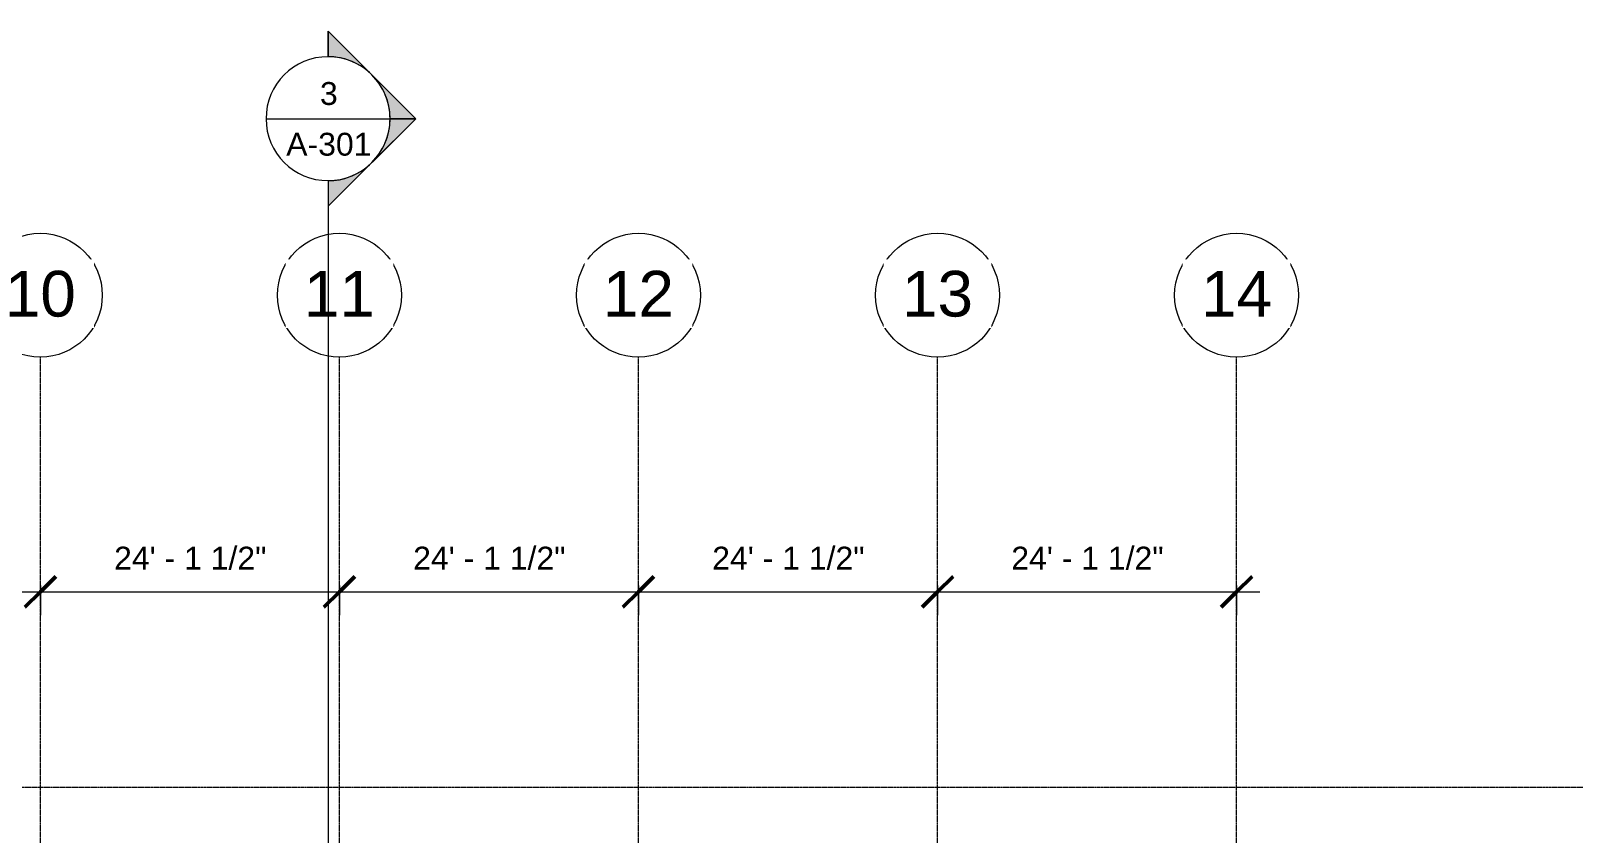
# Model space of a CAD drawing. Header units: inches. Extents: x 20139 to 37433, y -23296 to -20170.
# Drawn here: x 25103 to 26606, y -20948 to -20170 of the extents above; entities that cross this region are included whole.
import ezdxf

# ---------------------------------------------------------------- set-up
doc = ezdxf.new("R2010")
doc.units = ezdxf.units.IN
doc.header["$MEASUREMENT"] = 0
doc.linetypes.add('Grid Line 1_2_', pattern=[0.875, 0.5, -0.125, 0.125, -0.125])
for name, color, linetype, lineweight in [('A-ANNO-DIMS', 211, 'Continuous', 9), ('A-ANNO-DIMS-240', 211, 'Continuous', 9), ('G-ANNO-SYMB', 111, 'Continuous', 9), ('S-GRID', 1, 'Continuous', 9), ('S-GRID-IDEN', 1, 'Continuous', 9)]:
    doc.layers.add(name, color=color, linetype=linetype, lineweight=lineweight)
doc.styles.add('Arial', font='arial.ttf', dxfattribs={"height": 44.258982})
doc.styles.add('Arial_1', font='arial.ttf', dxfattribs={"height": 22.129491})
doc.dimstyles.new('Linear_-_3_32__Arial', dxfattribs={"dimscale": 12, "dimtxt": 22.5, "dimasz": 2.5, "dimexe": 1.875, "dimexo": 1.25, "dimgap": 1.25, "dimtad": 1, "dimdec": 4, "dimrnd": 0.0625, "dimzin": 1, "dimdsep": 46, "dimlunit": 4, "dimtxsty": 'Arial_1', "dimblk1": 'OBLIQUE', "dimblk2": 'OBLIQUE', "dimsah": 1, "dimcen": 0.09, "dimdle": 1.875, "dimazin": 0, "dimtfac": 1, "dimtdec": 4, "dimtix": 1, "dimtmove": 0, "dimatfit": 3, "dimfxl": 1, "dimtvp": 1, "dimtfill": 1, "dimfrac": 2, "dimtolj": 1, "dimtzin": 0, "dimarcsym": 2})

# ---------------------------------------------------------------- blocks, each defined once
blk = doc.blocks.new('Grid - Grid Head - Circle-14747-Structural Framing')
at = {"layer": 'S-GRID-IDEN'}
blk.add_circle((0, 0), 0.25, dxfattribs=at)
blk = doc.blocks.new('Section - Section Head - Filled-1526-Structural Framing')
at = {"layer": 'G-ANNO-SYMB'}
h = blk.add_hatch(color=256, dxfattribs=at)
edge = h.paths.add_edge_path(flags=0)
edge.add_line((-0.4268, 0.1768), (-0.25, 0.3536))
edge.add_line((-0.25, 0.3536), (-0.25, 0.25))
edge.add_arc((-0.25, 0), 0.25, 90, 135)
h = blk.add_hatch(color=256, dxfattribs=at)
edge = h.paths.add_edge_path(flags=0)
edge.add_arc((-0.25, 0), 0.25, 45, 90)
edge.add_line((-0.25, 0.25), (-0.25, 0.3536))
edge.add_line((-0.25, 0.3536), (-0.0732, 0.1768))
h = blk.add_hatch(color=256, dxfattribs=at)
edge = h.paths.add_edge_path(flags=0)
edge.add_arc((-0.25, 0), 0.2503, 137.9216, 180)
edge.add_line((-0.5003, 0), (-0.6036, 0))
edge.add_line((-0.6036, 0), (-0.4358, 0.1678))
h = blk.add_hatch(color=256, dxfattribs=at)
edge = h.paths.add_edge_path(flags=0)
edge.add_line((-0.0642, 0.1678), (0.1036, 0))
edge.add_line((0.1036, 0), (0.0003, 0))
edge.add_arc((-0.25, 0), 0.2503, 0, 42.0784)
for p, q in [((-0.25, 0.3536), (-0.6036, 0)), ((-0.25, 0.3536), (-0.4268, 0.1768)), ((-0.25, 0.3536), (0.1036, 0)), ((-0.25, 0.25), (-0.25, 0.3536)), ((-0.0732, 0.1768), (-0.25, 0.3536)), ((-0.25, 0.3536), (-0.25, 0.25)), ((-0.4358, 0.1678), (-0.6036, 0)), ((0.1036, 0), (-0.0642, 0.1678)), ((-0.6036, 0), (-0.5003, 0)), ((0.0003, 0), (0.1036, 0)), ((-0.5, 0), (-0.6036, 0)), ((0, 0), (0.1036, 0))]:
    blk.add_line(p, q, dxfattribs=at)
for radius, start, end in [(0.25, 360, 180), (0.25, 90, 135), (0.25, 45, 90), (0.2503, 137.9216, 180), (0.2503, 0, 42.0784), (0.25, 180, 360)]:
    blk.add_arc((-0.25, 0), radius, start, end, dxfattribs=at)
blk = doc.blocks.new('DIMBLOCK17-Structural Framing')
at = {"layer": 'A-ANNO-DIMS-240', "lineweight": 50}
for p, q in [((24822.9, -20713.2), (24837.9, -20698.2)), ((25112.4, -20713.2), (25127.4, -20698.2)), ((24822.9, -20713.2), (24807.9, -20728.2)), ((25112.4, -20713.2), (25097.4, -20728.2))]:
    blk.add_line(p, q, dxfattribs=at)
at = {"layer": 'A-ANNO-DIMS-240'}
for p, q in [((24822.9, -20707), (24822.9, -20735.7)), ((24822.9, -20713.2), (24822.9, -20707)), ((24822.9, -20713.2), (25112.4, -20713.2)), ((25112.4, -20707), (25112.4, -20735.7)), ((25112.4, -20713.2), (25112.4, -20707))]:
    blk.add_line(p, q, dxfattribs=at)
at = {"layer": 'A-ANNO-DIMS-240', "color": 0, "insert": (24894.3, -20669.5), "char_height": 22.129, "width": 176.123, "attachment_point": 1, "line_spacing_factor": 0.938532, "style": 'Arial_1', "bg_fill": 3, "box_fill_scale": 1.25, "bg_fill_color": 0, "bg_fill_transparency": 0}
blk.add_mtext('24\' - 1 1/2"', dxfattribs=at)
blk = doc.blocks.new('_Oblique')
at = {"color": 0, "linetype": 'ByBlock', "lineweight": -2}
blk.add_line((-0.5, -0.5), (0.5, 0.5), dxfattribs=at)
blk = doc.blocks.new('DIMBLOCK18-Structural Framing')
at = {"layer": 'A-ANNO-DIMS-240', "lineweight": 50}
for p, q in [((25112.4, -20713.2), (25127.4, -20698.2)), ((25401.9, -20713.2), (25416.9, -20698.2)), ((25112.4, -20713.2), (25097.4, -20728.2)), ((25401.9, -20713.2), (25386.9, -20728.2))]:
    blk.add_line(p, q, dxfattribs=at)
at = {"layer": 'A-ANNO-DIMS-240'}
for p, q in [((25112.4, -20707), (25112.4, -20735.7)), ((25112.4, -20713.2), (25112.4, -20707)), ((25112.4, -20713.2), (25401.9, -20713.2)), ((25401.9, -20707), (25401.9, -20735.7)), ((25401.9, -20713.2), (25401.9, -20707))]:
    blk.add_line(p, q, dxfattribs=at)
at = {"layer": 'A-ANNO-DIMS-240', "color": 0, "insert": (25183.8, -20669.5), "char_height": 22.129, "width": 176.123, "attachment_point": 1, "line_spacing_factor": 0.938532, "style": 'Arial_1', "bg_fill": 3, "box_fill_scale": 1.25, "bg_fill_color": 0, "bg_fill_transparency": 0}
blk.add_mtext('24\' - 1 1/2"', dxfattribs=at)
blk = doc.blocks.new('DIMBLOCK19-Structural Framing')
at = {"layer": 'A-ANNO-DIMS-240', "lineweight": 50}
for p, q in [((25401.9, -20713.2), (25416.9, -20698.2)), ((25691.4, -20713.2), (25706.4, -20698.2)), ((25401.9, -20713.2), (25386.9, -20728.2)), ((25691.4, -20713.2), (25676.4, -20728.2))]:
    blk.add_line(p, q, dxfattribs=at)
at = {"layer": 'A-ANNO-DIMS-240'}
for p, q in [((25401.9, -20707), (25401.9, -20735.7)), ((25401.9, -20713.2), (25401.9, -20707)), ((25401.9, -20713.2), (25691.4, -20713.2)), ((25691.4, -20707), (25691.4, -20735.7)), ((25691.4, -20713.2), (25691.4, -20707))]:
    blk.add_line(p, q, dxfattribs=at)
at = {"layer": 'A-ANNO-DIMS-240', "color": 0, "insert": (25473.3, -20669.5), "char_height": 22.129, "width": 176.123, "attachment_point": 1, "line_spacing_factor": 0.938532, "style": 'Arial_1', "bg_fill": 3, "box_fill_scale": 1.25, "bg_fill_color": 0, "bg_fill_transparency": 0}
blk.add_mtext('24\' - 1 1/2"', dxfattribs=at)
blk = doc.blocks.new('DIMBLOCK20-Structural Framing')
at = {"layer": 'A-ANNO-DIMS-240', "lineweight": 50}
for p, q in [((25691.4, -20713.2), (25706.4, -20698.2)), ((25980.9, -20713.2), (25995.9, -20698.2)), ((25691.4, -20713.2), (25676.4, -20728.2)), ((25980.9, -20713.2), (25965.9, -20728.2))]:
    blk.add_line(p, q, dxfattribs=at)
at = {"layer": 'A-ANNO-DIMS-240'}
for p, q in [((25691.4, -20707), (25691.4, -20735.7)), ((25691.4, -20713.2), (25691.4, -20707)), ((25691.4, -20713.2), (25980.9, -20713.2)), ((25980.9, -20707), (25980.9, -20735.7)), ((25980.9, -20713.2), (25980.9, -20707))]:
    blk.add_line(p, q, dxfattribs=at)
at = {"layer": 'A-ANNO-DIMS-240', "color": 0, "insert": (25762.8, -20669.5), "char_height": 22.129, "width": 176.123, "attachment_point": 1, "line_spacing_factor": 0.938532, "style": 'Arial_1', "bg_fill": 3, "box_fill_scale": 1.25, "bg_fill_color": 0, "bg_fill_transparency": 0}
blk.add_mtext('24\' - 1 1/2"', dxfattribs=at)
blk = doc.blocks.new('DIMBLOCK21-Structural Framing')
at = {"layer": 'A-ANNO-DIMS-240', "lineweight": 50}
for p, q in [((25980.9, -20713.2), (25995.9, -20698.2)), ((26270.4, -20713.2), (26285.4, -20698.2)), ((25980.9, -20713.2), (25965.9, -20728.2)), ((26270.4, -20713.2), (26255.4, -20728.2))]:
    blk.add_line(p, q, dxfattribs=at)
at = {"layer": 'A-ANNO-DIMS-240'}
for p, q in [((25980.9, -20707), (25980.9, -20735.7)), ((25980.9, -20713.2), (25980.9, -20707)), ((25980.9, -20713.2), (26292.9, -20713.2)), ((26270.4, -20707), (26270.4, -20735.7)), ((26270.4, -20713.2), (26270.4, -20707))]:
    blk.add_line(p, q, dxfattribs=at)
at = {"layer": 'A-ANNO-DIMS-240', "color": 0, "insert": (26052.3, -20669.5), "char_height": 22.129, "width": 176.123, "attachment_point": 1, "line_spacing_factor": 0.938532, "style": 'Arial_1', "bg_fill": 3, "box_fill_scale": 1.25, "bg_fill_color": 0, "bg_fill_transparency": 0}
blk.add_mtext('24\' - 1 1/2"', dxfattribs=at)

msp = doc.modelspace()

# ---------------------------------------------------------------- linework, layer by layer
at = {"layer": 'G-ANNO-SYMB'}
msp.add_line((25330.89967, -20255.10083), (25450.89967, -20255.10083), dxfattribs=at)
at = {"layer": 'S-GRID', "linetype": 'Grid Line 1_2_'}
for p, q in [((25112.39023, -23275.7461), (25112.39023, -20486.01334)), ((25401.89023, -23275.7461), (25401.89023, -20486.01334)), ((25691.39023, -23275.7461), (25691.39023, -20486.01334)), ((25980.89023, -23275.7461), (25980.89023, -20486.01334)), ((26270.39023, -23275.7461), (26270.39023, -20486.01334)), ((26605.69865, -20902.55281), (21698.58403, -20902.55281))]:
    msp.add_line(p, q, dxfattribs=at)

# ---------------------------------------------------------------- block references
at = {"layer": 'G-ANNO-SYMB', "xscale": 239.9999999999998, "yscale": 239.9999999999998, "zscale": 239.9999999999998, "rotation": 269.9999999999996}
msp.add_blockref('Section - Section Head - Filled-1526-Structural Framing', (25390.89967, -20315.10083), dxfattribs=at)
at = {"layer": 'S-GRID-IDEN', "xscale": 239.9999999999998, "yscale": 239.9999999999998, "zscale": 239.9999999999998}
for p in [(25112.39023, -20426.01334), (25401.89023, -20426.01334), (25691.39023, -20426.01334), (25980.89023, -20426.01334), (26270.39023, -20426.01334)]:
    msp.add_blockref('Grid - Grid Head - Circle-14747-Structural Framing', p, dxfattribs=at)

# ---------------------------------------------------------------- texts
at = {"layer": 'G-ANNO-SYMB', "attachment_point": 2, "line_spacing_factor": 0.938532, "style": 'Arial_1'}
for s, insert, char_height, width in [('3', (25391.6681, -20219.67802), 22.12949, 20.52), ('A-301', (25391.6681, -20268.76863), 22.129491, 98.28)]:
    msp.add_mtext(s, dxfattribs=dict(at, insert=insert, char_height=char_height, width=width))

# ---------------------------------------------------------------- next in the draw order: texts
at = {"layer": 'S-GRID-IDEN', "char_height": 44.258982, "width": 82.08, "attachment_point": 2, "line_spacing_factor": 0.938532, "style": 'Arial', "bg_fill": 3, "box_fill_scale": 1.25, "bg_fill_color": 0, "bg_fill_transparency": 0}
for s, insert in [('10', (25112.37869, -20402.42117)), ('11', (25401.87869, -20402.42117)), ('12', (25691.37869, -20402.42117)), ('13', (25980.87869, -20402.42117)), ('14', (26270.37869, -20402.42117))]:
    msp.add_mtext(s, dxfattribs=dict(at, insert=insert))

# ---------------------------------------------------------------- next in the draw order: dimensions: what is measured, and where the dimension line sits
at = {"layer": 'A-ANNO-DIMS'}
dim = msp.add_linear_dim(base=(25112.39023, -20713.19614), p1=(24822.89023, -20691.98294), p2=(25112.39023, -20691.98294), dimstyle='Linear_-_3_32__Arial', override={"dimpost": '<>', "dimfxl": 289.5}, dxfattribs=at)
dim.commit()
dim.dimension.update_dxf_attribs({"geometry": 'DIMBLOCK17-Structural Framing', "text_midpoint": (24967.64023, -20686.75402)})

# ---------------------------------------------------------------- next in the draw order: linework, layer by layer
at = {"layer": 'G-ANNO-SYMB'}
msp.add_line((25390.89967, -20315.10083), (25390.89967, -23273.8711), dxfattribs=at)

# ---------------------------------------------------------------- next in the draw order: dimensions: what is measured, and where the dimension line sits
at = {"layer": 'A-ANNO-DIMS'}
dim = msp.add_linear_dim(base=(25401.89023, -20713.19614), p1=(25112.39023, -20691.98294), p2=(25401.89023, -20691.98294), dimstyle='Linear_-_3_32__Arial', override={"dimpost": '<>', "dimfxl": 289.5}, dxfattribs=at)
dim.commit()
dim.dimension.update_dxf_attribs({"geometry": 'DIMBLOCK18-Structural Framing', "text_midpoint": (25257.14023, -20686.75402)})

# ---------------------------------------------------------------- next in the draw order: dimensions: what is measured, and where the dimension line sits
dim = msp.add_linear_dim(base=(25691.39023, -20713.19614), p1=(25401.89023, -20691.98294), p2=(25691.39023, -20691.98294), dimstyle='Linear_-_3_32__Arial', override={"dimpost": '<>', "dimfxl": 289.5}, dxfattribs=at)
dim.commit()
dim.dimension.update_dxf_attribs({"geometry": 'DIMBLOCK19-Structural Framing', "text_midpoint": (25546.64023, -20686.75402)})

# ---------------------------------------------------------------- next in the draw order: dimensions: what is measured, and where the dimension line sits
dim = msp.add_linear_dim(base=(25980.89023, -20713.19614), p1=(25691.39023, -20691.98294), p2=(25980.89023, -20691.98294), dimstyle='Linear_-_3_32__Arial', override={"dimpost": '<>', "dimfxl": 289.5}, dxfattribs=at)
dim.commit()
dim.dimension.update_dxf_attribs({"geometry": 'DIMBLOCK20-Structural Framing', "text_midpoint": (25836.14023, -20686.75402)})

# ---------------------------------------------------------------- next in the draw order: dimensions: what is measured, and where the dimension line sits
dim = msp.add_linear_dim(base=(26270.39023, -20713.19614), p1=(25980.89023, -20691.98294), p2=(26270.39023, -20691.98294), dimstyle='Linear_-_3_32__Arial', override={"dimpost": '<>', "dimfxl": 289.5}, dxfattribs=at)
dim.commit()
dim.dimension.update_dxf_attribs({"geometry": 'DIMBLOCK21-Structural Framing', "text_midpoint": (26125.64023, -20686.75402)})

doc.saveas('drawing.dxf')
